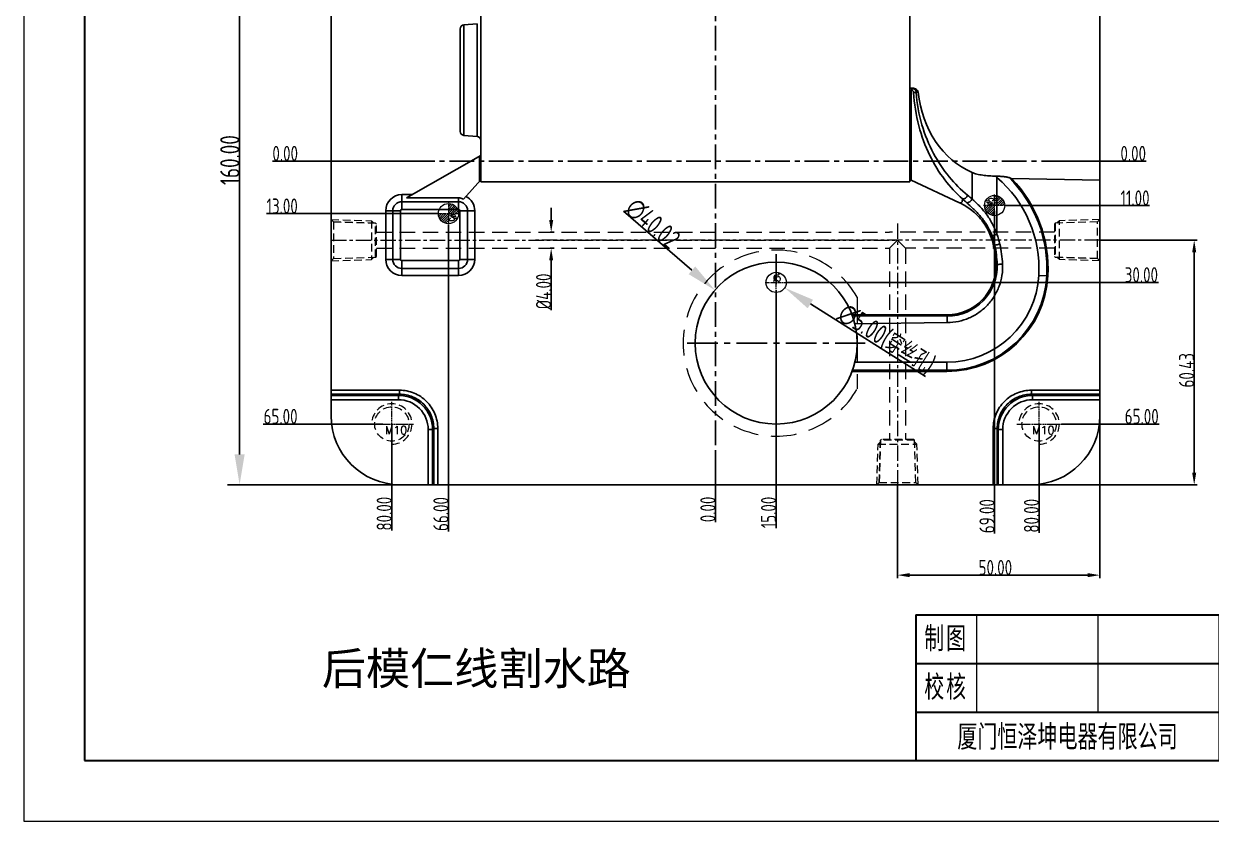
# Model space of a CAD drawing. Header units: millimetres. Extents: x 877 to 3677, y 1642 to 2236.
# Drawn here: x 3231.5 to 3525, y 1641.7 to 1838.8 of the extents above; entities that cross this region are included whole.
import ezdxf
from ezdxf.enums import TextEntityAlignment as Align

# ---------------------------------------------------------------- set-up
doc = ezdxf.new("R2010")
doc.units = ezdxf.units.MM
doc.linetypes.add('CENTER', pattern=[0.6, 0.375, -0.075, 0.075, -0.075])
doc.linetypes.add('HIDDEN', pattern=[9.525, 6.35, -3.175])
doc.layers.get('Defpoints').update_dxf_attribs({"lineweight": 5})
for name, color, linetype, lineweight in [('cool', 153, 'HIDDEN', 9), ('DEFAULT_2', 8, 'HIDDEN', 18), ('dim', 82, 'Continuous', 9), ('epin', 13, 'Continuous', 9), ('insert', 85, 'Continuous', 20), ('screw', 33, 'Continuous', 13), ('文字层', 3, 'Continuous', 18), ('粗实线', 7, 'Continuous', 30), ('粗实线层', 7, 'Continuous', 35), ('细实线层', 7, 'Continuous', 18)]:
    doc.layers.add(name, color=color, linetype=linetype, lineweight=lineweight)
doc.styles.add('A100', font='arial.ttf')
doc.styles.add('TXT', font='txt.shx', dxfattribs={"bigfont": 'gbcbig.shx'})
doc.styles.add('TXT05', font='txt.shx', dxfattribs={"width": 0.5, "bigfont": 'gbcbig.shx'})
doc.styles.add('标准', font='FSGB2312.ttf', dxfattribs={"width": 0.667})
doc.styles.add('标注', font='isocp.shx', dxfattribs={"width": 0.8, "bigfont": 'hztxt.shx'})
doc.dimstyles.new('副本 a4', dxfattribs={"dimscale": 1.5, "dimtxt": 3.2, "dimasz": 5, "dimexe": 2, "dimexo": 0, "dimgap": 0, "dimtad": 1, "dimzin": 0, "dimdsep": 46, "dimtxsty": '标注', "dimcen": 0, "dimdle": 3, "dimclrd": 4, "dimclre": 4, "dimclrt": 6, "dimazin": 0, "dimtfac": 1, "dimtofl": 0, "dimtmove": 0, "dimatfit": 3, "dimfxl": 0, "dimtolj": 1, "dimarcsym": 0})

# ---------------------------------------------------------------- blocks, each defined once
blk = doc.blocks.new('*D64')
at = {"layer": 'Defpoints', "color": 0, "transparency": 16777216}
for p in [(3402.31, 1772.99), (3432.59, 1746.82)]:
    blk.add_point(p, dxfattribs=at)
at = {"layer": 'dim', "color": 4, "lineweight": -2, "transparency": 16777216}
blk.add_line((3379.74, 1792.48), (3396.63, 1777.89), dxfattribs=at)
at = {"layer": 'dim', "color": 4, "transparency": 16777216}
blk.add_solid([(3397.45, 1778.84), (3395.82, 1776.94), (3402.31, 1772.99)], dxfattribs=at)
at = {"layer": 'dim', "color": 6, "transparency": 16777216, "insert": (3386.92, 1789.46), "char_height": 4.8, "attachment_point": 5, "rotation": 319.1688, "style": '标注'}
blk.add_mtext('\\A1;∅40.02', dxfattribs=at)
blk = doc.blocks.new('screw_m10_g')
at = {"layer": 'screw', "color": 1, "linetype": 'CENTER', "ltscale": 0.310989}
for p, q in [((0, -5.5), (0, 5.5)), ((-5.5, 0), (5.5, 0))]:
    blk.add_line(p, q, dxfattribs=at)
at = {"layer": 'screw', "linetype": 'HIDDEN', "ltscale": 0.310989}
blk.add_circle((0, 0), 4.25, dxfattribs=at)
at = {"layer": 'screw', "color": 92, "linetype": 'HIDDEN', "ltscale": 0.310989}
blk.add_arc((0, 0), 5, 270, 180, dxfattribs=at)
at = {"layer": 'screw', "color": 6, "style": 'TXT'}
blk.add_text('M10', height=2, dxfattribs=at).set_placement((-1.7, -2.5))
blk = doc.blocks.new('epin_ejp_5')
at = {"layer": 'epin'}
h = blk.add_hatch(dxfattribs=at)
h.set_pattern_fill('_ANSI31', color=123, scale=0.125, angle=90, style=0)
h.set_pattern_definition([(135, (-1062.761, -302.86763), (-0.280633, -0.280633), [])])
h.paths.add_polyline_path([(0, 2.5, 0.414214), (-2.5, 0), (0, 0)])
h.paths.add_polyline_path([(2.5, 0), (0, 0), (0, -2.5, 0.414214)])
at = {"layer": 'epin', "color": 1, "linetype": 'CENTER', "ltscale": 0.1}
for p, q in [((-2.75, 0), (2.75, 0)), ((0, -2.75), (0, 2.75))]:
    blk.add_line(p, q, dxfattribs=at)
at = {"layer": 'epin'}
blk.add_circle((0, 0), 2.5, dxfattribs=at)
at = {"layer": 'epin', "color": 6, "style": 'TXT05', "width": 0.5}
blk.add_text('%%c5', height=1.75, dxfattribs=at).set_placement((0.1, 0.25))
blk = doc.blocks.new('csk_5')
at = {"layer": 'insert', "color": 1, "linetype": 'CENTER', "ltscale": 2.54}
for p, q in [((-2.75, 0), (2.75, 0)), ((0, -2.75), (0, 2.75))]:
    blk.add_line(p, q, dxfattribs=at)
at = {"layer": 'insert'}
blk.add_circle((0, 0), 2.5, dxfattribs=at)
at = {"layer": 'insert', "color": 6, "style": 'TXT05', "width": 0.5}
blk.add_text('%%c5', height=1.8, dxfattribs=at).set_placement((-0.75, 0.25))
blk = doc.blocks.new('*D47')
at = {"layer": 'Defpoints', "color": 0, "transparency": 16777216}
for p in [(3415.33, 1776.24), (3419.56, 1773.57)]:
    blk.add_point(p, dxfattribs=at)
at = {"layer": 'dim', "color": 4, "lineweight": -2, "transparency": 16777216}
blk.add_line((3454.33, 1751.64), (3425.91, 1769.57), dxfattribs=at)
at = {"layer": 'dim', "color": 4, "transparency": 16777216}
blk.add_solid([(3426.57, 1770.62), (3425.24, 1768.51), (3419.56, 1773.57)], dxfattribs=at)
at = {"layer": 'dim', "color": 6, "transparency": 16777216, "insert": (3444.7, 1760.83), "char_height": 4.8, "attachment_point": 5, "rotation": 327.7585, "style": '标注'}
blk.add_mtext('\\A1;∅5.00(穿丝孔)', dxfattribs=at)
blk = doc.blocks.new('*D39')
at = {"layer": 'Defpoints', "color": 0, "transparency": 16777216}
for p in [(3402.45, 1889.4), (3402.45, 1881.09), (3402.45, 1804.9)]:
    blk.add_point(p, dxfattribs=at)
at = {"layer": 'dim', "color": 4, "lineweight": -2, "transparency": 16777216}
blk.add_line((3402.45, 1881.09), (3402.45, 1895.7), dxfattribs=at)
at = {"layer": 'dim', "color": 6, "transparency": 16777216, "insert": (3400.57, 1892.55), "char_height": 3.75, "attachment_point": 5, "rotation": 90, "style": '标注'}
blk.add_mtext('\\A1;0.00', dxfattribs=at)
blk = doc.blocks.new('*D48')
at = {"layer": 'Defpoints', "color": 0, "transparency": 16777216}
for p in [(3460.44, 1889.4), (3460.44, 1860.65), (3402.45, 1804.9)]:
    blk.add_point(p, dxfattribs=at)
at = {"layer": 'dim', "color": 4, "lineweight": -2, "transparency": 16777216}
blk.add_line((3460.44, 1860.65), (3460.44, 1897.8), dxfattribs=at)
at = {"layer": 'dim', "color": 6, "transparency": 16777216, "insert": (3458.57, 1893.6), "char_height": 3.75, "attachment_point": 5, "rotation": 90, "style": '标注'}
blk.add_mtext('\\A1;58.00', dxfattribs=at)
blk = doc.blocks.new('*D49')
at = {"layer": 'Defpoints', "color": 0, "transparency": 16777216}
for p in [(3482.45, 1889.4), (3482.45, 1871.27), (3402.45, 1804.9)]:
    blk.add_point(p, dxfattribs=at)
at = {"layer": 'dim', "color": 4, "lineweight": -2, "transparency": 16777216}
blk.add_line((3482.45, 1871.27), (3482.45, 1897.8), dxfattribs=at)
at = {"layer": 'dim', "color": 6, "transparency": 16777216, "insert": (3480.57, 1893.6), "char_height": 3.75, "attachment_point": 5, "rotation": 90, "style": '标注'}
blk.add_mtext('\\A1;80.00', dxfattribs=at)
blk = doc.blocks.new('*D40')
at = {"layer": 'Defpoints', "color": 0, "transparency": 16777216}
for p in [(3402.45, 1804.9), (3484.42, 1804.9), (3502.56, 1804.9)]:
    blk.add_point(p, dxfattribs=at)
at = {"layer": 'dim', "color": 4, "lineweight": -2, "transparency": 16777216}
blk.add_line((3484.42, 1804.9), (3508.87, 1804.9), dxfattribs=at)
at = {"layer": 'dim', "color": 6, "transparency": 16777216, "insert": (3505.71, 1806.78), "char_height": 3.75, "attachment_point": 5, "style": '标注'}
blk.add_mtext('\\A1;0.00', dxfattribs=at)
blk = doc.blocks.new('*D50')
at = {"layer": 'Defpoints', "color": 0, "transparency": 16777216}
for p in [(3463.19, 1857.9), (3502.56, 1857.9), (3402.45, 1804.9)]:
    blk.add_point(p, dxfattribs=at)
at = {"layer": 'dim', "color": 4, "lineweight": -2, "transparency": 16777216}
blk.add_line((3463.19, 1857.9), (3510.96, 1857.9), dxfattribs=at)
at = {"layer": 'dim', "color": 6, "transparency": 16777216, "insert": (3506.76, 1859.78), "char_height": 3.75, "attachment_point": 5, "style": '标注'}
blk.add_mtext('\\A1;53.00', dxfattribs=at)
blk = doc.blocks.new('*D51')
at = {"layer": 'Defpoints', "color": 0, "transparency": 16777216}
for p in [(3481.93, 1869.9), (3502.56, 1869.9), (3402.45, 1804.9)]:
    blk.add_point(p, dxfattribs=at)
at = {"layer": 'dim', "color": 4, "lineweight": -2, "transparency": 16777216}
blk.add_line((3481.93, 1869.9), (3511.14, 1869.9), dxfattribs=at)
at = {"layer": 'dim', "color": 6, "transparency": 16777216, "insert": (3506.85, 1871.78), "char_height": 3.75, "attachment_point": 5, "style": '标注'}
blk.add_mtext('\\A1;65.00', dxfattribs=at)
blk = doc.blocks.new('*D52')
at = {"layer": 'Defpoints', "color": 0, "transparency": 16777216}
for p in [(3402.45, 1804.9), (3474.2, 1793.9), (3502.56, 1793.9)]:
    blk.add_point(p, dxfattribs=at)
at = {"layer": 'dim', "color": 4, "lineweight": -2, "transparency": 16777216}
blk.add_line((3474.2, 1793.9), (3509.76, 1793.9), dxfattribs=at)
at = {"layer": 'dim', "color": 6, "transparency": 16777216, "insert": (3506.16, 1795.78), "char_height": 3.75, "attachment_point": 5, "style": '标注'}
blk.add_mtext('\\A1;11.00', dxfattribs=at)
blk = doc.blocks.new('*D41')
at = {"layer": 'Defpoints', "color": 0, "transparency": 16777216}
for p in [(3402.45, 1804.9), (3471.45, 1792.63), (3471.45, 1721.42)]:
    blk.add_point(p, dxfattribs=at)
at = {"layer": 'dim', "color": 4, "lineweight": -2, "transparency": 16777216}
blk.add_line((3471.45, 1792.63), (3471.45, 1712.83), dxfattribs=at)
at = {"layer": 'dim', "color": 6, "transparency": 16777216, "insert": (3469.57, 1717.12), "char_height": 3.75, "attachment_point": 5, "rotation": 90, "style": '标注'}
blk.add_mtext('\\A1;69.00', dxfattribs=at)
blk = doc.blocks.new('*D53')
at = {"layer": 'Defpoints', "color": 0, "transparency": 16777216}
for p in [(3402.45, 1804.9), (3482.45, 1739.9), (3482.45, 1721.42)]:
    blk.add_point(p, dxfattribs=at)
at = {"layer": 'dim', "color": 4, "lineweight": -2, "transparency": 16777216}
blk.add_line((3482.45, 1739.9), (3482.45, 1713.02), dxfattribs=at)
at = {"layer": 'dim', "color": 6, "transparency": 16777216, "insert": (3480.57, 1717.22), "char_height": 3.75, "attachment_point": 5, "rotation": 90, "style": '标注'}
blk.add_mtext('\\A1;80.00', dxfattribs=at)
blk = doc.blocks.new('*D42')
at = {"layer": 'Defpoints', "color": 0, "transparency": 16777216}
for p in [(3402.45, 1804.9), (3487.95, 1739.9), (3503.52, 1739.9)]:
    blk.add_point(p, dxfattribs=at)
at = {"layer": 'dim', "color": 4, "lineweight": -2, "transparency": 16777216}
blk.add_line((3487.95, 1739.9), (3512.1, 1739.9), dxfattribs=at)
at = {"layer": 'dim', "color": 6, "transparency": 16777216, "insert": (3507.81, 1741.78), "char_height": 3.75, "attachment_point": 5, "style": '标注'}
blk.add_mtext('\\A1;65.00', dxfattribs=at)
blk = doc.blocks.new('*D54')
at = {"layer": 'Defpoints', "color": 0, "transparency": 16777216}
for p in [(3402.45, 1804.9), (3420.2, 1774.9), (3503.52, 1774.9)]:
    blk.add_point(p, dxfattribs=at)
at = {"layer": 'dim', "color": 4, "lineweight": -2, "transparency": 16777216}
blk.add_line((3420.2, 1774.9), (3511.92, 1774.9), dxfattribs=at)
at = {"layer": 'dim', "color": 6, "transparency": 16777216, "insert": (3507.72, 1776.78), "char_height": 3.75, "attachment_point": 5, "style": '标注'}
blk.add_mtext('\\A1;30.00', dxfattribs=at)
blk = doc.blocks.new('*D43')
at = {"layer": 'Defpoints', "color": 0, "transparency": 16777216}
for p in [(3402.45, 1804.9), (3417.45, 1772.15), (3417.45, 1721.94)]:
    blk.add_point(p, dxfattribs=at)
at = {"layer": 'dim', "color": 4, "lineweight": -2, "transparency": 16777216}
blk.add_line((3417.45, 1772.15), (3417.45, 1714.14), dxfattribs=at)
at = {"layer": 'dim', "color": 6, "transparency": 16777216, "insert": (3415.57, 1718.04), "char_height": 3.75, "attachment_point": 5, "rotation": 90, "style": '标注'}
blk.add_mtext('\\A1;15.00', dxfattribs=at)
blk = doc.blocks.new('*D44')
at = {"layer": 'Defpoints', "color": 0, "transparency": 16777216}
for p in [(3402.45, 1804.9), (3402.45, 1733.05), (3402.45, 1721.94)]:
    blk.add_point(p, dxfattribs=at)
at = {"layer": 'dim', "color": 4, "lineweight": -2, "transparency": 16777216}
blk.add_line((3402.45, 1733.05), (3402.45, 1715.64), dxfattribs=at)
at = {"layer": 'dim', "color": 6, "transparency": 16777216, "insert": (3400.57, 1718.79), "char_height": 3.75, "attachment_point": 5, "rotation": 90, "style": '标注'}
blk.add_mtext('\\A1;0.00', dxfattribs=at)
blk = doc.blocks.new('*D55')
at = {"layer": 'Defpoints', "color": 0, "transparency": 16777216}
for p in [(3402.45, 1804.9), (3336.45, 1789.15), (3336.45, 1721.94)]:
    blk.add_point(p, dxfattribs=at)
at = {"layer": 'dim', "color": 4, "lineweight": -2, "transparency": 16777216}
blk.add_line((3336.45, 1789.15), (3336.45, 1713.36), dxfattribs=at)
at = {"layer": 'dim', "color": 6, "transparency": 16777216, "insert": (3334.58, 1717.65), "char_height": 3.75, "attachment_point": 5, "rotation": 90, "style": '标注'}
blk.add_mtext('\\A1;66.00', dxfattribs=at)
blk = doc.blocks.new('*D56')
at = {"layer": 'Defpoints', "color": 0, "transparency": 16777216}
for p in [(3402.45, 1804.9), (3322.45, 1739.9), (3322.45, 1721.94)]:
    blk.add_point(p, dxfattribs=at)
at = {"layer": 'dim', "color": 4, "lineweight": -2, "transparency": 16777216}
blk.add_line((3322.45, 1739.9), (3322.45, 1713.54), dxfattribs=at)
at = {"layer": 'dim', "color": 6, "transparency": 16777216, "insert": (3320.57, 1717.74), "char_height": 3.75, "attachment_point": 5, "rotation": 90, "style": '标注'}
blk.add_mtext('\\A1;80.00', dxfattribs=at)
blk = doc.blocks.new('*D45')
at = {"layer": 'Defpoints', "color": 0, "transparency": 16777216}
for p in [(3402.45, 1804.9), (3299.24, 1739.9), (3320.21, 1739.9)]:
    blk.add_point(p, dxfattribs=at)
at = {"layer": 'dim', "color": 4, "lineweight": -2, "transparency": 16777216}
blk.add_line((3320.21, 1739.9), (3290.66, 1739.9), dxfattribs=at)
at = {"layer": 'dim', "color": 6, "transparency": 16777216, "insert": (3294.95, 1741.78), "char_height": 3.75, "attachment_point": 5, "style": '标注'}
blk.add_mtext('\\A1;65.00', dxfattribs=at)
blk = doc.blocks.new('*D57')
at = {"layer": 'Defpoints', "color": 0, "transparency": 16777216}
for p in [(3402.45, 1804.9), (3299.24, 1791.9), (3333.7, 1791.9)]:
    blk.add_point(p, dxfattribs=at)
at = {"layer": 'dim', "color": 4, "lineweight": -2, "transparency": 16777216}
blk.add_line((3333.7, 1791.9), (3291.44, 1791.9), dxfattribs=at)
at = {"layer": 'dim', "color": 6, "transparency": 16777216, "insert": (3295.34, 1793.78), "char_height": 3.75, "attachment_point": 5, "style": '标注'}
blk.add_mtext('\\A1;13.00', dxfattribs=at)
blk = doc.blocks.new('*D58')
at = {"layer": 'Defpoints', "color": 0, "transparency": 16777216}
for p in [(3299.24, 1804.9), (3329.47, 1804.9), (3402.45, 1804.9)]:
    blk.add_point(p, dxfattribs=at)
at = {"layer": 'dim', "color": 4, "lineweight": -2, "transparency": 16777216}
blk.add_line((3329.47, 1804.9), (3292.94, 1804.9), dxfattribs=at)
at = {"layer": 'dim', "color": 6, "transparency": 16777216, "insert": (3296.09, 1806.78), "char_height": 3.75, "attachment_point": 5, "style": '标注'}
blk.add_mtext('\\A1;0.00', dxfattribs=at)
blk = doc.blocks.new('*D59')
at = {"layer": 'Defpoints', "color": 0, "transparency": 16777216}
for p in [(3299.24, 1857.9), (3333.7, 1857.9), (3402.45, 1804.9)]:
    blk.add_point(p, dxfattribs=at)
at = {"layer": 'dim', "color": 4, "lineweight": -2, "transparency": 16777216}
blk.add_line((3333.7, 1857.9), (3290.84, 1857.9), dxfattribs=at)
at = {"layer": 'dim', "color": 6, "transparency": 16777216, "insert": (3295.04, 1859.78), "char_height": 3.75, "attachment_point": 5, "style": '标注'}
blk.add_mtext('\\A1;53.00', dxfattribs=at)
blk = doc.blocks.new('*D60')
at = {"layer": 'Defpoints', "color": 0, "transparency": 16777216}
for p in [(3299.24, 1869.9), (3322.45, 1869.9), (3402.45, 1804.9)]:
    blk.add_point(p, dxfattribs=at)
at = {"layer": 'dim', "color": 4, "lineweight": -2, "transparency": 16777216}
blk.add_line((3322.45, 1869.9), (3290.66, 1869.9), dxfattribs=at)
at = {"layer": 'dim', "color": 6, "transparency": 16777216, "insert": (3294.95, 1871.78), "char_height": 3.75, "attachment_point": 5, "style": '标注'}
blk.add_mtext('\\A1;65.00', dxfattribs=at)
blk = doc.blocks.new('*D46')
at = {"layer": 'Defpoints', "color": 0, "transparency": 16777216}
for p in [(3322.45, 1889.98), (3322.45, 1875.4), (3402.45, 1804.9)]:
    blk.add_point(p, dxfattribs=at)
at = {"layer": 'dim', "color": 4, "lineweight": -2, "transparency": 16777216}
blk.add_line((3322.45, 1875.4), (3322.45, 1898.38), dxfattribs=at)
at = {"layer": 'dim', "color": 6, "transparency": 16777216, "insert": (3320.57, 1894.18), "char_height": 3.75, "attachment_point": 5, "rotation": 90, "style": '标注'}
blk.add_mtext('\\A1;80.00', dxfattribs=at)
blk = doc.blocks.new('*D61')
at = {"layer": 'Defpoints', "color": 0, "transparency": 16777216}
for p in [(3336.45, 1889.98), (3336.45, 1860.65), (3402.45, 1804.9)]:
    blk.add_point(p, dxfattribs=at)
at = {"layer": 'dim', "color": 4, "lineweight": -2, "transparency": 16777216}
blk.add_line((3336.45, 1860.65), (3336.45, 1898.56), dxfattribs=at)
at = {"layer": 'dim', "color": 6, "transparency": 16777216, "insert": (3334.58, 1894.27), "char_height": 3.75, "attachment_point": 5, "rotation": 90, "style": '标注'}
blk.add_mtext('\\A1;66.00', dxfattribs=at)
blk = doc.blocks.new('*D63')
at = {"layer": 'Defpoints', "color": 0, "transparency": 16777216}
for p in [(3328.74, 1884.9), (3284.82, 1724.9), (3341.49, 1724.9)]:
    blk.add_point(p, dxfattribs=at)
at = {"layer": 'dim', "color": 4, "lineweight": -2, "transparency": 16777216}
for p, q in [((3328.74, 1884.9), (3281.82, 1884.9)), ((3284.82, 1877.4), (3284.82, 1732.4)), ((3341.49, 1724.9), (3281.82, 1724.9))]:
    blk.add_line(p, q, dxfattribs=at)
at = {"layer": 'dim', "color": 4, "transparency": 16777216}
for points in [[(3283.57, 1877.4), (3286.07, 1877.4), (3284.82, 1884.9)], [(3283.57, 1732.4), (3286.07, 1732.4), (3284.82, 1724.9)]]:
    blk.add_solid(points, dxfattribs=at)
at = {"layer": 'dim', "color": 6, "transparency": 16777216, "insert": (3282.42, 1805.14), "char_height": 4.8, "attachment_point": 5, "rotation": 90, "style": '标注'}
blk.add_mtext('\\A1;160.00', dxfattribs=at)
blk = doc.blocks.new('A4图框')
at = {"layer": '粗实线层'}
for p, q in [((-138.5, 95), (-138.5, -95)), ((-138.5, -95), (138.5, -95))]:
    blk.add_line(p, q, dxfattribs=at)
at = {"layer": '细实线层'}
for p, q in [((-148.5, 105), (-148.5, -105)), ((-148.5, -105), (148.5, -105))]:
    blk.add_line(p, q, dxfattribs=at)
at = {"layer": '文字层', "style": '标准', "width": 0.667}
blk.add_attdef('图纸编号', text='', height=5.19, rotation=180, dxfattribs=at).set_placement((-113.41, 90), align=Align.MIDDLE_CENTER)
blk = doc.blocks.new('A4标题栏')
at = {"layer": '粗实线层'}
for p, q in [((-140, 24), (-140, 0)), ((-140, 24), (0, 24)), ((-90, 24), (-90, 0)), ((-30, 24), (-30, 8)), ((0, 24), (0, 0)), ((0, 24), (0, 8)), ((-140, 16), (-90, 16)), ((-30, 16), (0, 16)), ((-140, 8), (0, 8)), ((-140, 0), (0, 0))]:
    blk.add_line(p, q, dxfattribs=at)
at = {"layer": '细实线层'}
for p, q in [((-130, 24), (-130, 8)), ((-110, 24), (-110, 8)), ((-20, 24), (-20, 8))]:
    blk.add_line(p, q, dxfattribs=at)
at = {"layer": '文字层', "char_height": 3.597, "width": 18, "attachment_point": 5, "line_spacing_factor": 0.963108, "style": '标准'}
for s, insert in [('\\T1.1;制图', (-135, 20)), ('{\\T1.1;比例}', (-25.15, 20.14)), ('\\T1.1;校核', (-135, 12)), ('{\\T1.1;材料}', (-24.93, 12.02))]:
    blk.add_mtext(s, dxfattribs=dict(at, insert=insert))
at = {"layer": '文字层', "style": '标准', "width": 0.667}
for tag, height, p in [('制图签名', 3.63, (-120, 20)), ('制图日期', 3.63, (-100, 20)), ('图纸比例', 3.63, (-9.73, 20.09)), ('图纸名称', 5.19, (-60, 16)), ('校核签名', 3.63, (-120, 12)), ('校核日期', 3.63, (-100, 12)), ('材料', 3.63, (-9.94, 12.38)), ('公司名称', 3.63, (-115, 4)), ('图纸编号', 3.63, (-45, 4))]:
    blk.add_attdef(tag, text='', height=height, dxfattribs=at).set_placement(p, align=Align.MIDDLE_CENTER)
blk = doc.blocks.new('*D70')
at = {"layer": 'Defpoints', "color": 0, "transparency": 16777216}
for p in [(3497.45, 1785.33), (3473.45, 1724.9), (3520.78, 1724.9)]:
    blk.add_point(p, dxfattribs=at)
at = {"layer": 'dim', "color": 4, "lineweight": -2, "transparency": 16777216}
for p, q in [((3497.45, 1785.33), (3521.53, 1785.33)), ((3520.78, 1782.33), (3520.78, 1727.9)), ((3473.45, 1724.9), (3521.53, 1724.9))]:
    blk.add_line(p, q, dxfattribs=at)
at = {"layer": 'dim', "color": 4, "transparency": 16777216}
for points in [[(3520.28, 1782.33), (3521.28, 1782.33), (3520.78, 1785.33)], [(3520.28, 1727.9), (3521.28, 1727.9), (3520.78, 1724.9)]]:
    blk.add_solid(points, dxfattribs=at)
at = {"layer": 'dim', "color": 6, "transparency": 16777216, "insert": (3518.9, 1753.18), "char_height": 3.75, "attachment_point": 5, "rotation": 90, "style": '标注'}
blk.add_mtext('\\A1;60.43', dxfattribs=at)
blk = doc.blocks.new('cool_jt_f11')
at = {"layer": 'cool', "ltscale": 0.3}
for p, q in [((0, 5.11), (0.58, 4.53)), ((0, 5.11), (10, 4.8)), ((0.58, 4.53), (0.58, -4.53)), ((11, 4.21), (0.58, 4.53)), ((0.58, 4.53), (11, 4.21)), ((10, 4.8), (10.58, 4.22)), ((10, 4.8), (10, -4.8)), ((11.21, 4), (11, 4.21)), ((11, -4.21), (11, 4.21)), ((11.21, -4), (11.21, 4)), ((0.58, -4.53), (0, -5.11)), ((0, -5.11), (10, -4.8)), ((0.58, -4.53), (11, -4.21)), ((10, -4.8), (10.58, -4.22)), ((11, -4.21), (11.21, -4))]:
    blk.add_line(p, q, dxfattribs=at)
blk = doc.blocks.new('*D76')
at = {"layer": 'Defpoints', "color": 0, "transparency": 16777216}
for p in [(3497.45, 1746.99), (3447.45, 1724.9), (3497.45, 1702.54)]:
    blk.add_point(p, dxfattribs=at)
at = {"layer": 'dim', "color": 4, "linetype": 'Continuous', "lineweight": -2, "transparency": 16777216}
for p, q in [((3497.45, 1746.99), (3497.45, 1701.79)), ((3447.45, 1724.9), (3447.45, 1701.79)), ((3450.45, 1702.54), (3494.45, 1702.54))]:
    blk.add_line(p, q, dxfattribs=at)
at = {"layer": 'dim', "color": 4, "transparency": 16777216}
for points in [[(3450.45, 1703.04), (3450.45, 1702.04), (3447.45, 1702.54)], [(3494.45, 1703.04), (3494.45, 1702.04), (3497.45, 1702.54)]]:
    blk.add_solid(points, dxfattribs=at)
at = {"layer": 'dim', "color": 6, "transparency": 16777216, "insert": (3471.63, 1704.42), "char_height": 3.75, "attachment_point": 5, "style": '标注'}
blk.add_mtext('\\A1;50.00', dxfattribs=at)
blk = doc.blocks.new('*D77')
at = {"layer": 'Defpoints', "color": 0, "transparency": 16777216}
for p in [(3361.58, 1787.33), (3361.58, 1783.33), (3361.84, 1783.33)]:
    blk.add_point(p, dxfattribs=at)
at = {"layer": 'dim', "color": 4, "linetype": 'Continuous', "lineweight": -2, "transparency": 16777216}
for p, q in [((3361.84, 1790.33), (3361.84, 1793.33)), ((3361.58, 1787.33), (3362.59, 1787.33)), ((3361.58, 1783.33), (3362.59, 1783.33)), ((3361.84, 1780.33), (3361.84, 1768.03))]:
    blk.add_line(p, q, dxfattribs=at)
at = {"layer": 'dim', "color": 4, "transparency": 16777216}
for points in [[(3361.34, 1790.33), (3362.34, 1790.33), (3361.84, 1787.33)], [(3361.34, 1780.33), (3362.34, 1780.33), (3361.84, 1783.33)]]:
    blk.add_solid(points, dxfattribs=at)
at = {"layer": 'dim', "color": 6, "transparency": 16777216, "insert": (3359.96, 1772.68), "char_height": 3.75, "attachment_point": 5, "rotation": 90, "style": '标注'}
blk.add_mtext('\\A1;%%c4.00', dxfattribs=at)

msp = doc.modelspace()

# ---------------------------------------------------------------- linework, layer by layer
at = {"color": 1, "linetype": 'CENTER', "ltscale": 16.256}
for p, q in [((3402.448, 1724.902), (3402.448, 1884.902)), ((3307.448, 1804.902), (3497.448, 1804.902))]:
    msp.add_line(p, q, dxfattribs=at)
at = {"color": 7, "linetype": 'Continuous'}
for p, q in [((3307.448, 1741.902), (3307.448, 1867.902)), ((3497.448, 1741.902), (3497.448, 1867.902)), ((3344.434, 1799.777), (3344.434, 1850.027)), ((3450.462, 1799.777), (3450.462, 1849.194)), ((3339.334, 1837.56), (3339.334, 1812.245)), ((3343.521, 1838.843), (3340.247, 1838.556)), ((3340.247, 1811.249), (3340.247, 1838.556)), ((3343.521, 1838.843), (3343.521, 1810.962)), ((3450.462, 1822.902), (3451.186, 1822.902)), ((3450.784, 1800.188), (3450.784, 1822.319)), ((3452.559, 1821.902), (3452.054, 1821.902)), ((3343.521, 1810.962), (3340.247, 1811.249)), ((3326.045, 1795.802), (3344.434, 1806.256)), ((3344.134, 1806.085), (3344.134, 1799.921)), ((3340.16, 1795.487), (3344.434, 1800.255)), ((3450.462, 1799.777), (3344.434, 1799.777)), ((3450.784, 1800.188), (3450.462, 1800.188)), ((3462.771, 1794.599), (3450.784, 1800.188)), ((3465.871, 1802.074), (3465.871, 1795.542)), ((3471.999, 1800.878), (3471.999, 1786.826)), ((3475.621, 1800.589), (3497.448, 1800.208)), ((3324.934, 1792.928), (3324.934, 1796.606)), ((3327.459, 1796.606), (3324.934, 1796.606)), ((3324.934, 1794.859), (3338.934, 1794.859)), ((3338.934, 1795.802), (3326.045, 1795.802)), ((3338.934, 1792.928), (3338.934, 1795.802)), ((3320.934, 1792.606), (3320.934, 1780.606)), ((3324.613, 1792.606), (3320.934, 1792.606)), ((3322.681, 1780.606), (3322.681, 1792.606)), ((3324.613, 1780.606), (3324.613, 1792.606)), ((3324.934, 1792.928), (3338.934, 1792.928)), ((3339.256, 1792.606), (3339.256, 1780.606)), ((3342.934, 1792.606), (3339.256, 1792.606)), ((3341.188, 1792.606), (3341.188, 1780.606)), ((3342.934, 1780.606), (3342.934, 1792.606)), ((3324.613, 1780.606), (3320.934, 1780.606)), ((3324.934, 1776.606), (3324.934, 1780.284)), ((3338.934, 1780.284), (3324.934, 1780.284)), ((3338.934, 1776.606), (3338.934, 1780.284)), ((3342.934, 1780.606), (3339.256, 1780.606)), ((3471.745, 1779.347), (3472.075, 1779.36)), ((3338.934, 1778.352), (3324.934, 1778.352)), ((3324.934, 1776.606), (3338.934, 1776.606)), ((3482.358, 1776.651), (3484.624, 1776.526)), ((3459.753, 1766.902), (3436.194, 1766.902)), ((3436.295, 1766.625), (3459.753, 1766.596)), ((3436.889, 1764.64), (3459.753, 1764.959)), ((3459.753, 1766.902), (3459.753, 1766.596)), ((3436.194, 1752.902), (3459.662, 1752.902)), ((3459.662, 1753.18), (3436.295, 1753.18)), ((3459.662, 1755.172), (3436.891, 1755.172)), ((3459.662, 1752.902), (3459.662, 1755.172)), ((3324.338, 1748.256), (3307.448, 1748.256)), ((3324.338, 1747.26), (3307.448, 1747.26)), ((3324.068, 1746.989), (3307.448, 1746.989)), ((3324.068, 1746.989), (3324.338, 1747.26)), ((3324.068, 1745.902), (3324.068, 1746.989)), ((3324.338, 1748.256), (3324.338, 1747.26)), ((3497.448, 1748.256), (3480.558, 1748.256)), ((3480.558, 1748.256), (3480.558, 1747.26)), ((3497.448, 1747.26), (3480.558, 1747.26)), ((3480.829, 1746.989), (3480.558, 1747.26)), ((3497.448, 1746.989), (3480.829, 1746.989)), ((3480.829, 1745.902), (3480.829, 1746.989)), ((3324.068, 1745.902), (3307.448, 1745.902)), ((3497.448, 1745.902), (3480.829, 1745.902)), ((3331.448, 1724.902), (3331.448, 1738.522)), ((3331.448, 1738.522), (3332.535, 1738.522)), ((3332.535, 1738.522), (3332.806, 1738.792)), ((3332.535, 1724.902), (3332.535, 1738.522)), ((3332.806, 1724.902), (3332.806, 1738.792)), ((3333.802, 1738.792), (3332.806, 1738.792)), ((3333.802, 1724.902), (3333.802, 1738.792)), ((3471.094, 1738.792), (3472.09, 1738.792)), ((3471.094, 1738.792), (3471.094, 1724.902)), ((3472.361, 1738.522), (3472.09, 1738.792)), ((3472.09, 1738.792), (3472.09, 1724.902)), ((3473.448, 1738.522), (3472.361, 1738.522)), ((3472.361, 1738.522), (3472.361, 1724.902)), ((3473.448, 1738.522), (3473.448, 1724.902)), ((3324.448, 1724.902), (3480.448, 1724.902))]:
    msp.add_line(p, q, dxfattribs=at)
at = {"color": 1, "linetype": 'CENTER', "ltscale": 20.33016}
for p, q in [((3417.448, 1737.891), (3417.448, 1781.913)), ((3395.437, 1759.902), (3439.459, 1759.902))]:
    msp.add_line(p, q, dxfattribs=at)
at = {"color": 2, "linetype": 'Continuous'}
msp.add_circle((3417.448, 1759.902), 20.01, dxfattribs=at)
at = {"color": 7, "linetype": 'Continuous'}
for centre, radius, start, end in [((3340.334, 1837.56), 1, 95, 180), ((3340.334, 1812.245), 1, 180, 265), ((3343.434, 1809.966), 1, 0, 85), ((3452.675, 1778.287), 29.728, 356.84498, 49.45597), ((3452.675, 1778.287), 31.72, 356.84498, 45.23241), ((3452.675, 1778.287), 31.998, 356.84498, 44.18436), ((3324.934, 1792.606), 4, 90, 180), ((3324.934, 1792.606), 2.254, 90, 180), ((3338.934, 1792.606), 2.254, 0, 90), ((3338.934, 1792.606), 4, 0, 62.75311), ((3393.566, 1718.192), 104.3, 47.13215, 47.87258), ((3324.934, 1792.606), 0.322, 90, 180), ((3338.934, 1792.606), 0.322, 0, 90), ((3456.763, 1781.107), 15.048, 11.53388, 20.5637), ((3456.756, 1780.858), 16.369, 12.39262, 21.38216), ((3443.185, 1778.287), 28.58, 2.12521, 11.32639), ((3443.13, 1778.317), 28.964, 2.06376, 11.55041), ((3443.193, 1777.88), 30.256, 2.89713, 12.38762), ((3324.934, 1780.606), 4, 180, 270), ((3324.934, 1780.606), 2.254, 180, 270), ((3324.934, 1780.606), 0.322, 180, 270), ((3338.934, 1780.606), 4, 270, 0), ((3338.934, 1780.606), 2.254, 270, 0), ((3338.934, 1780.606), 0.322, 270, 0), ((3459.764, 1778.914), 12.318, 269.94785, 2.07255), ((3459.753, 1778.902), 12, 270, 2.12521), ((3459.662, 1777.902), 22.73, 270, 356.84498), ((3459.662, 1777.902), 24.722, 270, 356.84498), ((3459.662, 1777.902), 25, 270, 356.84498), ((3324.068, 1738.522), 8.467, 359.99632, 90.00368), ((3480.828, 1738.522), 8.467, 89.99632, 180.00368), ((3324.078, 1738.532), 7.37, 359.92181, 90.07819), ((3480.818, 1738.532), 7.37, 89.92181, 180.07819), ((3324.448, 1741.902), 17, 180, 270), ((3480.448, 1741.902), 17, 270, 0)]:
    msp.add_arc(centre, radius, start, end, dxfattribs=at)
msp.add_ellipse((3472.762, 1824.902), major_axis=(0, 24.261), ratio=0.8391896, start_param=-4.5884147, end_param=-3.486913, dxfattribs=at)
for points, knots in [([(3451.186, 1822.902), (3451.34, 1822.902), (3451.649, 1822.86), (3452.076, 1822.669), (3452.421, 1822.351), (3452.543, 1822.054), (3452.559, 1821.902)], [0, 0, 0, 0, 0.2507537, 0.5015355, 0.7515265, 1, 1, 1, 1]), ([(3450.784, 1822.319), (3450.784, 1822.351), (3450.808, 1822.478), (3450.899, 1822.582), (3450.978, 1822.636)], [0, 0, 0, 0, 0.2523161, 1, 1, 1, 1]), ([(3451.431, 1821.851), (3451.426, 1821.932), (3451.382, 1822.091), (3451.224, 1822.275), (3451.007, 1822.366), (3450.851, 1822.347), (3450.784, 1822.319)], [0, 0, 0, 0, 0.2627647, 0.5185127, 0.7625684, 1, 1, 1, 1]), ([(3452.054, 1821.902), (3451.959, 1821.886), (3451.751, 1821.864), (3451.543, 1821.853), (3451.431, 1821.851)], [0, 0, 0, 0, 0.4633419, 1, 1, 1, 1]), ([(3463.529, 1795.546), (3461.916, 1796.961), (3458.83, 1800.295), (3455.096, 1806.391), (3452.403, 1813.705), (3451.576, 1819.069), (3451.431, 1821.851)], [0, 0, 0, 0, 0.2169443, 0.4557751, 0.7183193, 1, 1, 1, 1]), ([(3452.054, 1821.902), (3452.052, 1821.961), (3452.027, 1822.189), (3451.935, 1822.41), (3451.832, 1822.547)], [0, 0, 0, 0, 0.2550687, 1, 1, 1, 1]), ([(3464.769, 1796.451), (3463.114, 1797.797), (3459.935, 1800.975), (3456.037, 1806.852), (3453.181, 1813.949), (3452.252, 1819.184), (3452.054, 1821.902)], [0, 0, 0, 0, 0.2191996, 0.4584087, 0.7199365, 1, 1, 1, 1]), ([(3465.871, 1802.074), (3466.255, 1801.909), (3467.124, 1801.644), (3468.542, 1801.395), (3470.119, 1801.241), (3471.217, 1801.191), (3471.781, 1801.177)], [0, 0, 0, 0, 0.2091128, 0.4511082, 0.7184203, 1, 1, 1, 1]), ([(3475.013, 1800.808), (3474.951, 1800.84), (3474.779, 1800.886), (3474.482, 1800.948), (3474.107, 1801.005), (3473.527, 1801.076), (3472.746, 1801.141), (3472.108, 1801.17), (3471.78, 1801.177)], [0, 0, 0, 0, 0.0642094, 0.1617302, 0.2804112, 0.4124464, 0.6991474, 1, 1, 1, 1]), ([(3471.999, 1800.878), (3471.978, 1800.901), (3471.937, 1800.948), (3471.87, 1801.013), (3471.813, 1801.089), (3471.793, 1801.149), (3471.781, 1801.177)], [0, 0, 0, 0, 0.2497301, 0.5011636, 0.7491208, 1, 1, 1, 1]), ([(3475.013, 1800.808), (3475.129, 1800.748), (3475.323, 1800.655), (3475.535, 1800.591), (3475.621, 1800.589)], [0, 0, 0, 0, 0.6019132, 1, 1, 1, 1]), ([(3464.769, 1796.451), (3464.722, 1796.313), (3464.578, 1796.049), (3464.2, 1795.663), (3463.774, 1795.497), (3463.529, 1795.546)], [0, 0, 0, 0, 0.2677639, 0.5402931, 1, 1, 1, 1]), ([(3338.934, 1795.802), (3339.043, 1795.802), (3339.467, 1795.776), (3339.886, 1795.643), (3340.16, 1795.487)], [0, 0, 0, 0, 0.2568917, 1, 1, 1, 1]), ([(3462.771, 1794.599), (3462.86, 1794.557), (3463.009, 1794.518), (3463.193, 1794.583), (3463.308, 1794.681), (3463.402, 1794.827), (3463.507, 1795.114), (3463.53, 1795.366), (3463.529, 1795.546)], [0, 0, 0, 0, 0.1986555, 0.287956, 0.3844987, 0.4978797, 0.6350191, 1, 1, 1, 1]), ([(3471.208, 1783.901), (3470.977, 1785.053), (3470.24, 1787.312), (3468.375, 1790.342), (3465.859, 1792.857), (3463.836, 1794.102), (3462.771, 1794.599)], [0, 0, 0, 0, 0.2500025, 0.49999, 0.7499829, 1, 1, 1, 1]), ([(3465.871, 1795.542), (3465.819, 1795.393), (3465.657, 1795.112), (3465.244, 1794.712), (3464.773, 1794.555), (3464.523, 1794.636)], [0, 0, 0, 0, 0.2708175, 0.5461279, 1, 1, 1, 1]), ([(3470.852, 1786.393), (3470.519, 1787.279), (3469.694, 1788.981), (3468.076, 1791.224), (3466.293, 1793.061), (3465.07, 1794.126), (3464.523, 1794.636)], [0, 0, 0, 0, 0.2705183, 0.5367943, 0.7864372, 1, 1, 1, 1]), ([(3471.999, 1786.826), (3471.694, 1787.725), (3470.943, 1789.47), (3469.439, 1791.838), (3467.947, 1793.546), (3466.73, 1794.734), (3466.146, 1795.278), (3465.871, 1795.542)], [0, 0, 0, 0, 0.2643832, 0.5265008, 0.7777823, 0.8939044, 1, 1, 1, 1]), ([(3471.999, 1786.826), (3471.861, 1786.772), (3471.604, 1786.672), (3471.262, 1786.539), (3471.017, 1786.452), (3470.893, 1786.402), (3470.852, 1786.393)], [0, 0, 0, 0, 0.3617264, 0.6749379, 0.8976343, 1, 1, 1, 1]), ([(3471.208, 1783.901), (3471.236, 1783.888), (3471.296, 1783.871), (3471.389, 1783.909), (3471.458, 1783.997), (3471.491, 1784.072), (3471.507, 1784.116)], [0, 0, 0, 0, 0.2174162, 0.4196968, 0.6691031, 1, 1, 1, 1]), ([(3472.744, 1784.371), (3472.595, 1784.338), (3472.316, 1784.278), (3471.945, 1784.197), (3471.682, 1784.149), (3471.549, 1784.118), (3471.507, 1784.116)], [0, 0, 0, 0, 0.363804, 0.6781321, 0.9002455, 1, 1, 1, 1]), ([(3459.753, 1764.959), (3460.676, 1764.971), (3462.526, 1765.179), (3465.18, 1766.033), (3467.612, 1767.397), (3469.724, 1769.219), (3471.43, 1771.425), (3472.659, 1773.929), (3473.361, 1776.628), (3473.456, 1778.487), (3473.41, 1779.409)], [0, 0, 0, 0, 0.1250042, 0.2500073, 0.3750091, 0.5000097, 0.6250092, 0.7500074, 0.8750043, 1, 1, 1, 1]), ([(3473.41, 1779.409), (3473.248, 1779.401), (3472.947, 1779.387), (3472.546, 1779.368), (3472.263, 1779.363), (3472.119, 1779.355), (3472.075, 1779.36)], [0, 0, 0, 0, 0.3637942, 0.678117, 0.9002334, 1, 1, 1, 1]), ([(3459.753, 1764.959), (3459.751, 1765.157), (3459.747, 1765.527), (3459.745, 1766.019), (3459.745, 1766.348), (3459.749, 1766.524), (3459.75, 1766.578), (3459.753, 1766.596)], [0, 0, 0, 0, 0.3637872, 0.678104, 0.9002175, 0.9666416, 1, 1, 1, 1]), ([(3333.802, 1738.792), (3333.802, 1740.024), (3333.313, 1742.513), (3331.208, 1745.663), (3328.059, 1747.767), (3325.569, 1748.256), (3324.338, 1748.256)], [0, 0, 0, 0, 0.2500154, 0.4999928, 0.7499923, 1, 1, 1, 1]), ([(3332.806, 1738.792), (3332.807, 1739.894), (3332.371, 1742.123), (3330.489, 1744.943), (3327.669, 1746.825), (3325.44, 1747.261), (3324.338, 1747.26)], [0, 0, 0, 0, 0.2500139, 0.4999928, 0.7499937, 1, 1, 1, 1]), ([(3480.558, 1748.256), (3479.327, 1748.256), (3476.837, 1747.767), (3473.688, 1745.663), (3471.583, 1742.513), (3471.094, 1740.024), (3471.094, 1738.792)], [0, 0, 0, 0, 0.2500154, 0.4999928, 0.7499923, 1, 1, 1, 1]), ([(3480.558, 1747.26), (3479.456, 1747.261), (3477.227, 1746.825), (3474.407, 1744.943), (3472.525, 1742.123), (3472.09, 1739.894), (3472.09, 1738.792)], [0, 0, 0, 0, 0.2500139, 0.4999928, 0.7499937, 1, 1, 1, 1])]:
    msp.add_open_spline(points, degree=3, knots=knots, dxfattribs=at)
for points in [[(3450.978, 1822.636), (3451.084, 1822.709), (3451.222, 1822.744), (3451.351, 1822.74)], [(3451.351, 1822.74), (3451.463, 1822.736), (3451.575, 1822.705), (3451.674, 1822.654)], [(3451.832, 1822.547), (3451.745, 1822.621), (3451.648, 1822.684), (3451.545, 1822.735)], [(3451.674, 1822.654), (3451.731, 1822.624), (3451.784, 1822.588), (3451.832, 1822.547)], [(3465.871, 1795.542), (3465.507, 1795.849), (3465.138, 1796.151), (3464.769, 1796.451)]]:
    msp.add_open_spline(points, degree=3, dxfattribs=at)
at = {"layer": 'cool', "color": 1, "linetype": 'CENTER', "ltscale": 10.16}
for p, q in [((3447.448, 1789.488), (3447.448, 1724.902)), ((3307.448, 1785.333), (3447.448, 1785.333)), ((3497.448, 1785.333), (3357.448, 1785.333)), ((3497.448, 1785.333), (3447.448, 1785.333))]:
    msp.add_line(p, q, dxfattribs=at)
at = {"layer": 'cool', "ltscale": 0.6}
for p, q in [((3318.658, 1787.333), (3445.448, 1787.333)), ((3486.238, 1787.333), (3445.448, 1787.333)), ((3447.448, 1785.333), (3445.448, 1783.333)), ((3447.448, 1785.333), (3449.448, 1783.333)), ((3318.658, 1783.333), (3445.448, 1783.333)), ((3445.448, 1783.333), (3445.448, 1736.112)), ((3486.238, 1783.333), (3449.448, 1783.333)), ((3449.448, 1783.333), (3449.448, 1736.112))]:
    msp.add_line(p, q, dxfattribs=at)
at = {"layer": 'DEFAULT_2', "color": 8, "linetype": 'HIDDEN'}
msp.add_line((3437.448, 1771.26), (3437.468, 1748.58), dxfattribs=at)
msp.add_arc((3417.448, 1759.902), 23, 29.4908, 330.5092, dxfattribs=at)
msp.add_open_spline([(3451.545, 1822.735), (3451.318, 1822.847), (3451.057, 1822.902), (3450.804, 1822.902)], degree=3, dxfattribs=at)

# ---------------------------------------------------------------- block references
at = {"xscale": 1.5, "yscale": 1.5, "zscale": 1.5}
msp.add_blockref('A4图框', (3454.216, 1799.208), dxfattribs=at)
at = {"layer": 'cool', "ltscale": 0.6}
msp.add_blockref('cool_jt_f11', (3307.448, 1785.333), dxfattribs=at)
for p, rotation in [((3497.448, 1785.333), 180), ((3447.448, 1724.902), 90)]:
    msp.add_blockref('cool_jt_f11', p, dxfattribs=dict(at, rotation=rotation))
at = {"layer": 'epin'}
for p, rotation in [((3471.448, 1793.902), 90), ((3336.452, 1791.901), 270)]:
    msp.add_blockref('epin_ejp_5', p, dxfattribs=dict(at, rotation=rotation))
at = {"layer": 'insert'}
msp.add_blockref('csk_5', (3417.448, 1774.902), dxfattribs=at)
at = {"layer": 'screw'}
for p in [(3322.448, 1739.902), (3482.448, 1739.902)]:
    msp.add_blockref('screw_m10_g', p, dxfattribs=at)
at = {"layer": '粗实线层', "xscale": 1.5, "yscale": 1.5, "zscale": 1.5}
msp.add_blockref('A4标题栏', (3661.966, 1656.708), dxfattribs=at).add_auto_attribs({'公司名称': '厦门恒泽坤电器有限公司', '图纸比例': '1:1.5', '图纸名称': '95004-后模仁'})

# ---------------------------------------------------------------- texts
at = {"layer": '粗实线', "insert": (3305.139, 1683.474), "char_height": 8, "width": 148.81182, "attachment_point": 1, "style": 'A100'}
msp.add_mtext('{\\fSimSun|b0|i0|c134|p2;后模仁线割水路}', dxfattribs=at)

# ---------------------------------------------------------------- dimensions: what is measured, and where the dimension line sits
at = {"layer": 'dim'}
for feature_location, offset, dtype, origin, picture, middle in [((3322.448, 1875.402), (0, 14.573), 1, (3402.448, 1804.902), '*D46', (3320.573, 1894.177)), ((3336.452, 1860.654), (0, 29.322), 1, (3402.448, 1804.902), '*D61', (3334.577, 1894.266)), ((3460.444, 1860.654), (0, 28.745), 1, (3402.448, 1804.902), '*D48', (3458.569, 1893.6)), ((3482.448, 1871.267), (0, 18.132), 1, (3402.448, 1804.902), '*D49', (3480.573, 1893.6)), ((3402.448043552, 1881.093951341), (0, 8.304480628), 1, (3402.448043552, 1804.902333576), '*D39', (3400.573043552, 1892.550794175)), ((3322.448, 1869.902), (-23.207, 0), 0, (3402.448, 1804.902), '*D60', (3294.95, 1871.777)), ((3481.933, 1869.902), (20.628, 0), 0, (3402.448, 1804.902), '*D51', (3506.852, 1871.777)), ((3333.702, 1857.904), (-34.461, 0), 0, (3402.448, 1804.902), '*D59', (3295.039, 1859.779)), ((3463.194, 1857.904), (39.367, 0), 0, (3402.448, 1804.902), '*D50', (3506.763, 1859.779)), ((3329.472098395, 1804.902333576), (-30.231502148, 0), 0, (3402.448043552, 1804.902333576), '*D58', (3296.088234042, 1806.777333576)), ((3484.421959807, 1804.902333576), (18.139561684, 0), 0, (3402.448043552, 1804.902333576), '*D40', (3505.713883695, 1806.777333576)), ((3320.21, 1739.902), (-20.969, 0), 0, (3402.448, 1804.902), '*D45', (3294.95, 1741.777)), ((3333.702, 1791.901), (-34.461, 0), 0, (3402.448, 1804.902), '*D57', (3295.339, 1793.776)), ((3322.448, 1739.902), (0, -17.959), 1, (3402.448, 1804.902), '*D56', (3320.573, 1717.743)), ((3336.452, 1789.151), (0, -67.207), 1, (3402.448, 1804.902), '*D55', (3334.577, 1717.653)), ((3402.448043552, 1733.05457672), (0, -11.110784715), 1, (3402.448043552, 1804.902333576), '*D44', (3400.573043552, 1718.7914298)), ((3474.198, 1793.902), (28.363, 0), 0, (3402.448, 1804.902), '*D52', (3506.163, 1795.777)), ((3471.448, 1792.627), (0, -71.205), 1, (3402.448, 1804.902), '*D41', (3469.573, 1717.125)), ((3482.448, 1739.902), (0, -18.481), 1, (3402.448, 1804.902), '*D53', (3480.573, 1717.22)), ((3487.948, 1739.902), (15.572, 0), 0, (3402.448, 1804.902), '*D42', (3507.811, 1741.777)), ((3420.198, 1774.902), (83.322, 0), 0, (3402.448, 1804.902), '*D54', (3507.721, 1776.777)), ((3417.448, 1772.152), (0, -50.209), 1, (3402.448, 1804.902), '*D43', (3415.573, 1718.043))]:
    dim = msp.add_ordinate_dim(feature_location=feature_location, offset=offset, dtype=dtype, origin=origin, dimstyle='副本 a4', override={"dimtxt": 2.5, "dimasz": 2, "dimexe": 0.49975}, dxfattribs=at)
    dim.commit()
    dim.dimension.update_dxf_attribs({"geometry": picture, "text_midpoint": middle})
dim = msp.add_linear_dim(base=(3284.819, 1724.902), p1=(3328.74, 1884.902), p2=(3341.491, 1724.902), angle=90, dimstyle='副本 a4', dxfattribs=at)
dim.commit()
dim.dimension.update_dxf_attribs({"geometry": '*D63', "text_midpoint": (3284.819, 1805.142), "dimtype": 160})
dim = msp.add_diameter_dim_2p(p1=(3432.588, 1746.819), p2=(3402.308, 1772.986), dimstyle='副本 a4', dxfattribs=at)
dim.commit()
dim.dimension.update_dxf_attribs({"geometry": '*D64', "text_midpoint": (3386.92, 1789.455)})
dim = msp.add_linear_dim(base=(3361.836, 1783.333), p1=(3361.577, 1787.333), p2=(3361.577, 1783.333), angle=90, text='%%c<>', dimstyle='副本 a4', override={"dimtxt": 2.5, "dimasz": 2, "dimexe": 0.49975}, dxfattribs=at)
dim.commit()
dim.dimension.update_dxf_attribs({"geometry": '*D77', "text_midpoint": (3361.836, 1772.682), "dimtype": 160})
dim = msp.add_linear_dim(base=(3520.777, 1724.902), p1=(3497.448, 1785.333), p2=(3473.448, 1724.902), angle=90, dimstyle='副本 a4', override={"dimtxt": 2.5, "dimasz": 2, "dimexe": 0.49975}, dxfattribs=at)
dim.commit()
dim.dimension.update_dxf_attribs({"geometry": '*D70', "text_midpoint": (3520.777, 1753.18), "dimtype": 160})
dim = msp.add_diameter_dim_2p(p1=(3415.334, 1776.236), p2=(3419.563, 1773.569), text='<>(穿丝孔)', dimstyle='副本 a4', dxfattribs=at)
dim.commit()
dim.dimension.update_dxf_attribs({"geometry": '*D47', "text_midpoint": (3444.7, 1760.834)})
dim = msp.add_linear_dim(base=(3497.448, 1702.544), p1=(3447.448, 1724.902), p2=(3497.448, 1746.989), dimstyle='副本 a4', override={"dimtxt": 2.5, "dimasz": 2, "dimexe": 0.49975}, dxfattribs=at)
dim.commit()
dim.dimension.update_dxf_attribs({"geometry": '*D76', "text_midpoint": (3471.633, 1702.544), "dimtype": 160})

doc.saveas('drawing.dxf')
